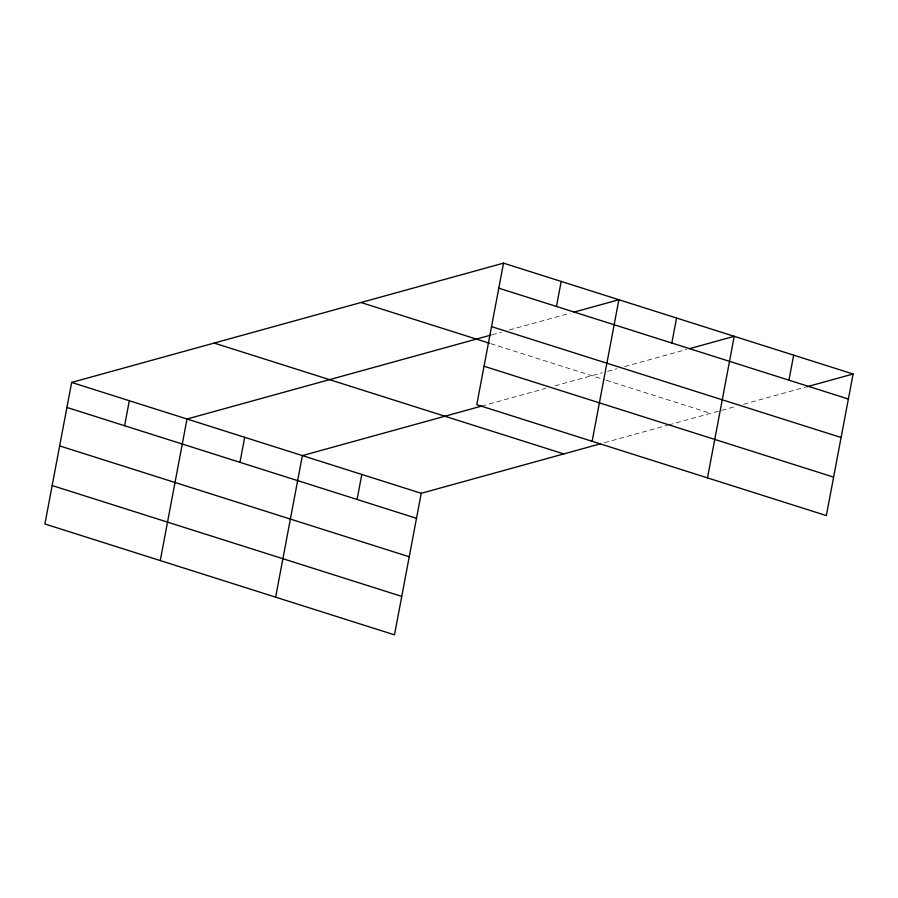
<?xml version="1.0" encoding="UTF-8"?>
<svg xmlns="http://www.w3.org/2000/svg" width="898" height="898" viewBox="0 0 898 898"><rect width="100%" height="100%" fill="white"/><g stroke="black" fill="none" stroke-linecap="round" stroke-linejoin="round"><path stroke-width="0.67" stroke-dasharray="4.49 3.37" d="M492.194 334.718L501.432 332.17M509.357 329.981L570.05 313.211M481.597 406.098L545.838 388.351M555.02 385.814L602.277 372.76M607.564 371.301L616.803 368.752M624.716 366.564L686.734 349.434M604.388 442.703L667.315 425.315M668.628 424.956L735.653 406.446M743.578 404.257L805.596 387.128M490.779 343.665L604.926 379.865M606.251 380.281L710.587 413.372"/><path stroke-width="1.35" d="M503.52 263.148L476.771 404.706L826.351 515.575L853.1 374.006L503.52 263.148L71.649 382.425L44.9 523.994L394.48 634.852L421.229 493.294L600.459 443.792M124.598 425.742L129.334 400.721M160.259 560.577L187.008 419.007L490.88 335.089M239.968 462.324L244.694 437.304M275.63 597.159L302.379 455.6L481.597 406.098M357.078 499.468L361.804 474.447M556.468 306.465L561.194 281.433M592.13 441.3L618.879 299.73L574.013 312.122M671.827 343.047L676.564 318.027M707.489 477.882L734.238 336.312L689.372 348.705M788.938 380.18L793.675 355.159M806.909 386.769L853.1 374.006M498.794 288.168L848.374 399.026M491.52 326.625L841.1 437.494M360.996 302.503L489.477 343.249M484.033 366.249L833.613 477.119M214.162 343.058L563.753 453.928M71.649 382.425L421.229 493.294M66.923 407.445L416.504 518.314M59.65 445.902L409.241 556.771M52.163 485.537L401.754 596.395"/></g></svg>
